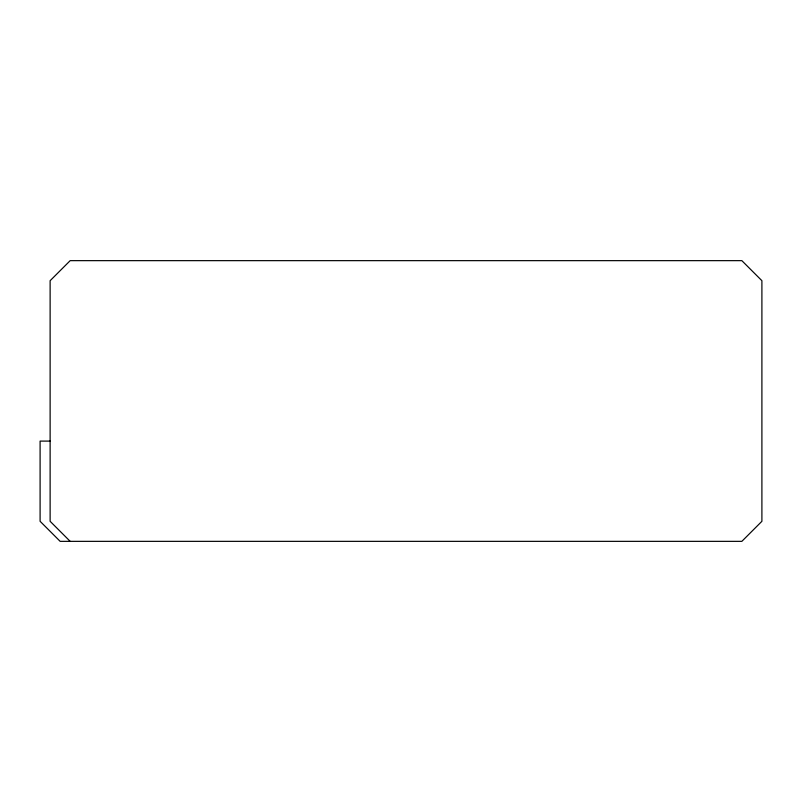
<?xml version="1.0" encoding="UTF-8"?>
<svg xmlns="http://www.w3.org/2000/svg" width="802" height="802" viewBox="0 0 802 802"><rect width="100%" height="100%" fill="white"/><g stroke="black" fill="none" stroke-linecap="round" stroke-linejoin="round"><path stroke-width="1.2" d="M50.125 441.1L40.1 441.1L40.1 521.3L60.15 541.35L741.85 541.35L761.9 521.3L761.9 280.7L741.85 260.65L70.175 260.65L50.125 280.7L50.125 521.3L70.175 541.35"/></g></svg>
